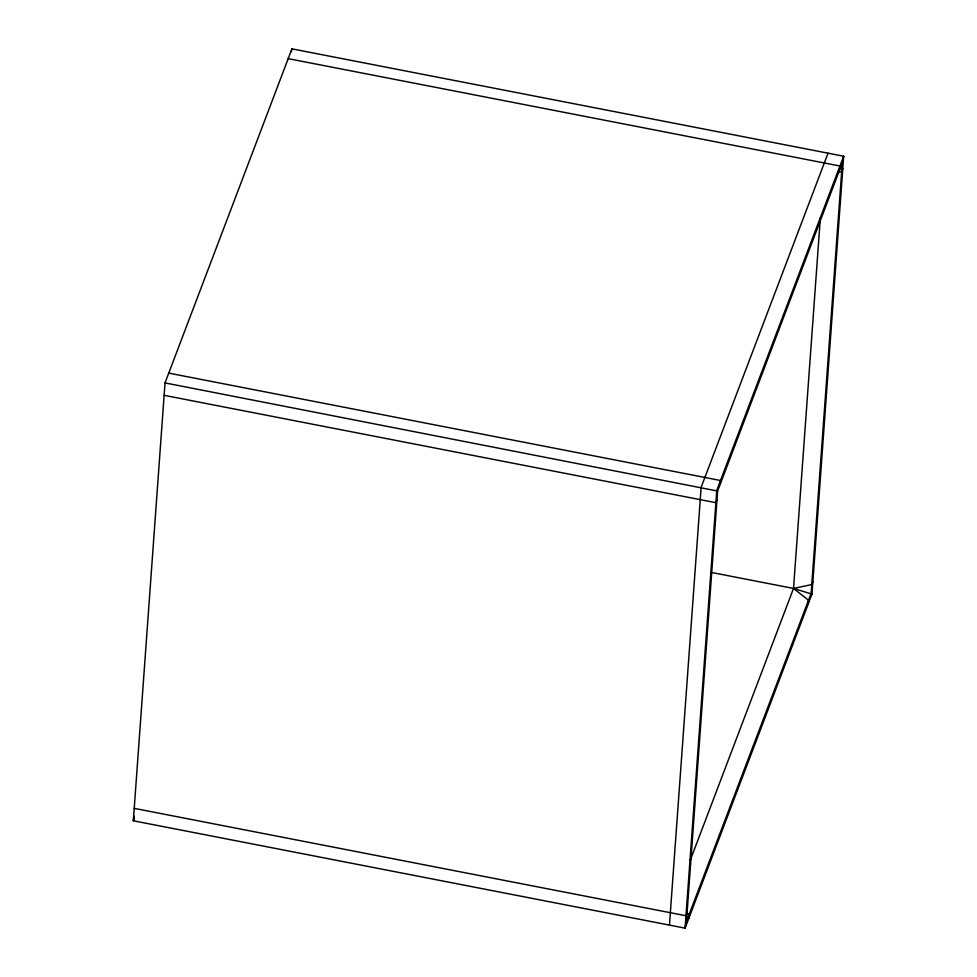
<?xml version="1.0" encoding="UTF-8"?>
<svg xmlns="http://www.w3.org/2000/svg" width="977" height="977" viewBox="0 0 977 977"><rect width="100%" height="100%" fill="white"/><g stroke="black" fill="none" stroke-linecap="round" stroke-linejoin="round"><path stroke-width="1.47" d="M165.028 382.911L133.324 820.778L685.085 928.15L811.972 594.089L843.676 156.222L291.915 48.85L165.028 382.911L717.619 491.052L686.44 921.616L685.085 928.15L716.788 490.283L843.676 156.222L842.321 162.756L811.142 593.32L686.44 921.616M669.453 925.109L701.156 487.242L828.044 153.181M688.797 918.356L689.066 914.704L686.758 912.897M720.244 484.14L720.501 480.501L168.74 373.116M820.35 217.908L793.519 588.435L690.275 860.224M808.26 603.884L808.516 600.232L793.519 588.435L711.158 572.4M839.695 169.668L839.964 166.017L288.203 58.644M291.305 51.805L291.915 48.85M134.24 816.332L133.324 820.778L134.386 817.969M717.619 491.052L842.321 162.756M716.984 499.809L715.885 502.691L164.124 395.319M842.785 168.63L841.686 171.512L837.472 172.404M687.075 912.86L685.976 915.742L134.215 808.37M812.876 581.681L811.777 584.564L793.519 588.435L811.972 594.089"/></g></svg>
